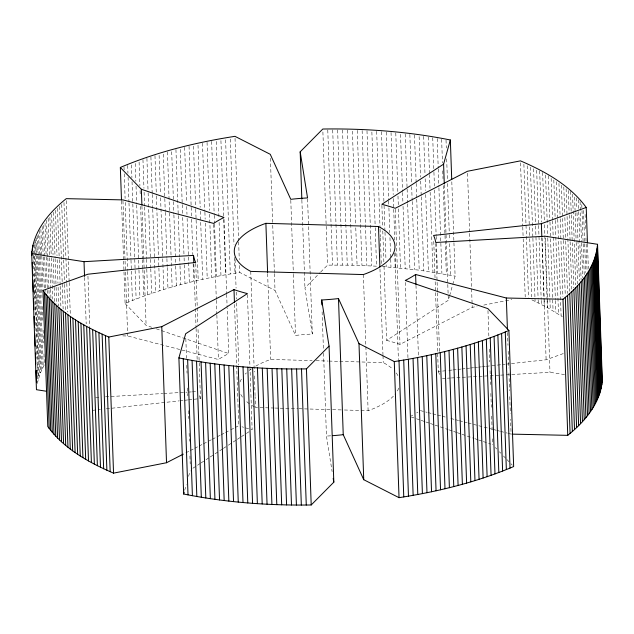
<?xml version="1.0" encoding="UTF-8"?>
<svg xmlns="http://www.w3.org/2000/svg" width="634" height="634" viewBox="0 0 634 634"><rect width="100%" height="100%" fill="white"/><g stroke="black" fill="none" stroke-linecap="round" stroke-linejoin="round"><path stroke-width="0.48" stroke-dasharray="3.17 2.38" d="M37.271 383.427L40.346 372.974L44.332 364.669L43.92 352.837M184.692 490.296L186.253 484.717M188.591 476.356L190.152 470.777M384.022 266.438L386.597 340.403L448.341 300.254L449.379 296.538M449.641 295.603L452.502 285.379M452.763 284.452L455.101 276.083L451.765 180.421M274.427 273.634L275.013 290.404L295.515 335.418A121.363 51.291 -2 0 1 312.3 334.023L304.938 287.907L320.012 272.723M320.693 272.034L327.548 265.123L352.179 265.178L378.482 266.264M192.887 468.241L200.296 463.422M201.113 462.883L205.234 460.213M206.058 459.674L209.347 457.534M210.171 456.995L214.284 454.316M215.108 453.786L222.518 448.967M223.342 448.428L227.455 445.757M228.28 445.219L232.393 442.54M233.217 442.009L236.514 439.861M237.338 439.33L240.627 437.191M241.451 436.652L245.564 433.973M246.388 433.442L250.509 430.763M185.905 452.795L189.431 450.996M190.311 450.544L193.83 448.737M194.709 448.286L198.236 446.479M199.116 446.027L202.642 444.22M203.522 443.768L211.447 439.703M212.327 439.251L220.26 435.186M221.139 434.734L224.658 432.927M225.538 432.475L229.944 430.217M230.824 429.765L234.35 427.958M235.23 427.506L238.756 425.707L234.485 303.409M386.597 340.403A121.363 51.291 -2 0 1 399.999 344.397L472.227 307.363L477.045 306.42M123.995 271.986L125.096 303.543C161.67 288.018 200.534 278.5 239.723 272.438L275.013 290.404M505.932 364.162L546.12 359.779L563.515 353.495M483.79 305.097L511.725 299.605M435.558 292.646L438.308 371.54L448.111 370.478M449.094 370.367L452.034 370.05M453.009 369.939L456.932 369.511M457.914 369.408L460.855 369.083M461.829 368.98L465.752 368.552M466.735 368.441L469.675 368.124M470.65 368.013L473.59 367.696M474.573 367.585L477.513 367.268M478.496 367.157L481.436 366.84M482.411 366.729L485.351 366.412M486.333 366.301L504.957 364.273M92.635 410.317L100.473 409.461M106.353 408.819L178.883 400.91M179.858 400.799L183.781 400.371M184.763 400.268L187.704 399.943M188.678 399.84L200.447 398.556L197.998 328.531M95.679 397.375L99.625 397.153M105.545 396.813L162.764 393.548M163.754 393.492L187.426 392.137M188.417 392.081L191.373 391.915M192.364 391.852L196.31 391.63M442.445 378.466L446.391 378.244M447.382 378.189L450.338 378.022M451.329 377.959L499.663 375.201M500.654 375.146L549.979 372.324L564.514 374.567M122.79 335.885L127.672 335.988L218.405 359.51A121.363 51.291 -2 0 1 228.739 353.542L227.154 308.179M255.771 366.111A80.383 33.967 -2 0 1 270.639 359.43L312.126 360.595M316.081 360.706L327.929 361.039M328.919 361.071L338.794 361.348M339.784 361.372L383.245 362.6A80.383 33.967 -2 0 1 393.056 369.392M274.276 408.027L255.51 407.496L255.13 396.654M275.259 408.058L279.214 408.169M280.204 408.193L297.98 408.692M298.971 408.724L331.566 409.643M332.549 409.667L343.422 409.976M344.405 410L368.116 410.674A80.383 33.967 -2 0 0 395.529 393.698M382.342 266.51L419.217 270.147L455.101 276.083M420.35 410.594L427.031 412.322M427.99 412.576L431.809 413.566M432.76 413.812L436.588 414.802M437.539 415.048L441.359 416.039M442.318 416.284L445.179 417.029M450.909 418.511L454.729 419.502M455.688 419.748L458.548 420.493M459.507 420.738L463.327 421.729M464.278 421.982L467.147 422.719M468.098 422.973L488.156 428.164M489.115 428.418L491.976 429.155M492.935 429.408L495.796 430.145M496.755 430.399L499.616 431.136M500.575 431.382L507.255 433.117M508.214 433.363L511.075 434.108L510.56 419.312M125.096 303.543L146.105 325.361L151.677 327.255M156.321 328.84L228.739 353.542M410.935 416.871L415.579 418.456M416.506 418.773L420.223 420.041M421.15 420.358L424.867 421.626M425.794 421.943L429.511 423.211M430.438 423.528L434.147 424.788M435.082 425.105L448.079 429.543M449.007 429.86L452.724 431.128M453.651 431.445L456.432 432.388M457.36 432.705L461.076 433.973M462.004 434.29L474.074 438.411M475.001 438.728L477.79 439.679M478.718 439.988L482.434 441.256M483.362 441.573L490.787 444.109M531.871 299.858L547.356 307.545L562.374 316.691M495.36 447.556L496.715 448.967M499.426 451.78L500.781 453.183M503.491 456.004L506.201 458.818M506.875 459.515L510.267 463.034M510.941 463.739L512.296 465.15M323.562 353.233L326.455 436.073L332.129 471.625M587.496 243.955L588.36 268.61M585.103 214.379L585.658 230.158M585.927 238.051L586.101 242.981M586.133 243.971L587.068 270.599M583.518 210.464L585.689 272.596M581.79 204.584L581.957 209.513M581.996 210.504L584.231 274.609M580.078 201.683L581.489 242.117M581.521 243.099L582.725 277.621M578.319 199.781L578.699 210.631M578.731 211.613L581.109 279.665M576.48 197.895L576.861 208.737M576.995 212.683L579.373 280.735M574.594 197.008L575.109 211.804M575.149 212.786L576.148 241.388M576.179 242.37L577.629 283.794M572.565 194.17L575.735 284.904M570.457 191.341L571.25 214.03M571.282 215.013L573.833 287.994M568.333 190.509L569.166 214.181M569.197 215.164L570.093 240.809M570.125 241.792L571.781 289.136M566.107 188.71L569.689 291.275M563.8 186.927L564.728 213.555M564.862 217.502L565.655 240.183M565.694 241.174L567.517 293.439M561.415 185.168L563.309 239.406M563.341 240.397L565.235 294.636M558.958 183.424L560.163 217.945M560.194 218.928L562.913 296.839M556.422 181.704L557.698 218.191M557.73 219.182L561.106 315.827M553.815 180.001L555.194 219.451M555.226 220.434L558.499 314.131M551.136 178.32L552.586 219.744M552.618 220.735L555.376 299.628M555.408 300.619L555.82 312.451M548.355 175.681L549.94 221.044M549.971 222.035L550.518 237.813M550.558 238.796L553.07 310.795M545.565 175.032L547.736 237.164M547.768 238.154L550.249 309.162M545.295 238.202L549.979 372.324M542.633 172.432L544.321 220.759M544.463 224.705L547.079 299.66M547.11 300.643L547.356 307.545M539.677 170.847L541.468 222.13M542.015 237.908L544.392 305.96M541.848 237.488L544.02 299.62M544.051 300.603L546.12 359.779M536.681 170.269L538.575 224.515M538.607 225.498L541.19 299.47M541.222 300.453L541.365 304.399M533.582 168.731L535.54 224.943M535.579 225.934L538.123 298.915M538.163 299.898L538.266 302.862M530.412 167.218L532.861 237.243M532.893 238.226L535.096 301.348M527.187 165.728L529.287 225.886M529.319 226.877L529.699 237.726M529.731 238.709L531.768 296.902M523.89 164.269L528.534 297.409M520.53 162.835L522.733 225.95M522.765 226.94L523.145 237.782M523.177 238.772L525.214 296.958M507.533 332.525L507.977 345.348M508.183 351.268L508.769 368.029M508.944 372.958L509.562 390.71M509.768 396.63L510.354 413.4M487.958 310.612L488.893 337.24M489.305 349.08L489.749 361.903M490.066 370.779L490.542 384.584M490.859 393.46L491.334 407.266M491.643 416.142L492.127 429.947M492.436 438.823L492.65 444.743M467.543 173.24L469.612 232.416M469.643 233.399L472.227 307.363M446.027 140.106L446.304 147.999M446.685 158.849L447.406 179.557M447.541 183.503L449.3 233.803M449.332 234.786L449.506 239.715M449.649 243.662L450.75 275.219M444.307 184.866L447.755 283.485M447.786 284.476L448.341 300.254M441.636 139.282L442.461 162.954M442.738 170.839L443.007 178.733M443.253 185.635L446.352 274.395M437.198 138.489L438.229 168.073M438.268 169.064L438.886 186.816M438.918 187.799L441.914 273.603M432.729 137.729L433.902 171.259M433.933 172.242L434.417 186.055M434.552 189.994L436.137 235.365M436.168 236.347L436.271 239.311M436.414 243.258L437.444 272.842M435.756 243.472L437.444 291.791M437.476 292.781L439.544 351.957M433.767 241.364L435.035 277.851M435.178 281.797L435.518 291.656M428.219 136.999L429.495 173.494M429.527 174.477L430.011 188.282M430.145 192.229L432.935 272.113M423.678 136.31L425.018 174.77M425.16 178.717L425.572 190.557M425.707 194.495L428.394 271.423M419.137 136.643L420.548 177.076M420.691 181.023L421.206 195.811M421.238 196.802L423.821 270.766M414.493 135.034L416.15 182.37M416.181 183.353L416.696 198.149M416.736 199.139L419.217 270.147M415.975 285.34L418.416 355.365M409.857 134.448L411.545 182.766M411.68 186.713L412.163 200.518M412.203 201.509L414.581 269.561M405.189 133.893L407.083 188.132M407.123 189.122L407.607 202.928M407.638 203.918L409.913 269.006M400.529 134.36L402.527 191.563M402.566 192.546L402.907 202.412M403.05 206.359L405.213 268.491M405.324 282.431L407.979 358.368M395.774 132.894L397.843 192.07M397.986 196.017L398.295 204.893M398.429 208.832L400.498 268.008M395.283 209.283L399.999 344.397M391.035 132.451L393.199 194.583M393.342 198.529L393.682 208.388M393.722 209.378L394.784 239.945M395.236 252.768L395.751 267.564M394.681 253.172L398.406 359.684M386.264 132.038L388.642 200.09M388.674 201.073L388.88 206.993M388.919 207.976L389.775 232.638M389.95 237.568L390.671 258.276M390.71 259.266L390.98 267.152M381.478 131.666L383.919 201.691M384.061 205.63L384.957 231.275M384.989 232.258L385.955 259.877M386.122 264.806L386.193 266.779M381.882 205.297L382.643 226.988M382.777 230.934L383.879 262.492M376.667 131.325L380.043 227.978M380.075 228.961L380.352 236.854M380.384 237.837L381.145 259.536M381.177 260.526L381.28 263.482M379.972 268.911L382.968 354.707M383.007 355.698L383.245 362.6M371.873 132.015L375.177 226.695M375.209 227.677L376.556 266.137M366.991 130.762L371.706 265.876M362.125 130.533L366.84 265.646M363.361 274.57L365.842 345.578M365.873 346.568L368.116 410.674M357.251 130.342L361.966 265.456M352.393 131.167L355.634 223.873M355.769 227.82L357.077 265.297M347.456 130.065L352.179 265.178M342.542 129.978L347.266 265.091M337.629 129.938L342.344 265.044M332.699 129.922L337.415 265.036M327.77 129.954L332.485 265.067M322.896 131.983L327.548 265.123M322.12 311.809L323.427 349.286M307.577 198.91L312.3 334.023M301.871 200.138L304.938 287.907M290.792 200.304L293.344 273.286M293.376 274.276L295.515 335.418M270.401 158.246L272.707 224.325M272.739 225.308L274.395 272.652M267.643 273.626L270.639 359.43M250.755 271.4L254.266 371.992M254.4 375.938L255.09 395.664M247.434 294.58L252.15 429.694A121.363 51.291 -2 0 1 250.398 429.242M235.04 138.307L238.622 240.872M238.653 241.863L239.272 259.615M239.478 265.535L239.723 272.438M235.079 259.528L236.078 288.129M236.22 292.068L236.458 298.979M236.593 302.917L238.764 365.049M230.308 139.052L233.994 244.573M234.437 257.396L234.992 273.175M225.609 139.829L230.293 273.951M224.056 219.412L226.639 293.383M226.679 294.366L227.123 307.189M220.933 140.637L223.651 218.548M223.683 219.53L225.617 274.76M216.281 141.477L218.904 216.432M219.11 222.344L220.965 275.6M211.637 141.366L214.181 214.347M214.213 215.33L214.49 223.223M214.53 224.206L216.352 276.479M213.682 224.396L216.305 299.343M216.337 300.334L216.82 314.139M216.852 315.13L218.405 359.51M207.049 142.278L209.426 210.322M209.561 214.268L211.764 277.391M202.5 143.221L204.869 211.265M204.909 212.255L205.147 219.158M205.289 223.105L207.215 278.334M198.014 145.178L200.185 207.31M200.32 211.257L202.698 279.309M193.528 146.185L195.7 208.317M195.732 209.307L196.08 219.166M196.112 220.149L198.212 280.315M195.724 263.443L197.863 324.592M193.838 264.291L196.041 327.413M196.072 328.396L197.174 359.961M189.051 146.24L191.563 218.231M191.595 219.221L192.839 254.725M193.148 263.601L193.766 281.353M184.645 147.31L186.57 202.539M186.705 206.478L186.982 214.371M187.117 218.318L189.36 282.423M180.31 149.394L182.204 203.641M182.235 204.623L182.544 213.499M182.687 217.446L183.955 253.933M184.098 257.879L184.304 263.799M184.335 264.782L184.993 283.525M185.833 338.675L186.523 358.4M186.761 365.303L187.038 373.196M187.553 387.992L187.83 395.878M188.346 410.674L188.623 418.559M189.138 433.355L189.415 441.248M189.931 456.036L190.208 463.929M175.943 149.545L178.217 214.633M178.257 215.615L179.699 257.039M179.731 258.022L179.977 264.933M180.008 265.915L180.666 284.65M171.695 151.692L173.867 213.824M173.898 214.807L175.658 265.107M175.689 266.09L176.379 285.815M167.424 151.898L172.139 287.012M163.255 154.11L164.777 197.499M164.808 198.49L165.252 211.304M165.292 212.295L166.877 257.658M166.908 258.648L167.186 266.534M167.218 267.524L167.939 288.232M159.11 155.362L160.45 193.822M160.592 197.768L163.794 289.484M154.973 155.655L156.352 195.106M156.384 196.088L158.865 267.096M158.896 268.087L159.689 290.768M150.916 156.963L152.192 193.457M152.223 194.44L152.707 208.245M152.739 209.236L154.466 258.545M154.498 259.536L155.631 292.076M146.914 158.302L148.087 191.833M148.118 192.823L150.733 267.778M150.773 268.761L151.629 293.415M142.959 159.673L143.958 188.266M144.092 192.213L144.576 206.018M144.615 207.009L146.406 258.292M146.438 259.282L146.747 268.158M146.779 269.141L147.674 294.786M141.937 206.026L143.767 258.292M143.799 259.282L146.105 325.361M139.092 162.05L139.916 185.722M140.09 190.652L140.265 195.581M140.645 206.43L142.468 258.704M142.499 259.686L142.808 268.562M142.848 269.545L143.775 296.173M135.248 163.469L135.866 181.221M136.041 186.15L136.659 203.902M136.69 204.893L138.584 259.132M138.624 260.122L138.933 268.998M138.965 269.981L139.932 297.6M131.452 164.919L131.904 177.742M132.038 181.681L135.105 269.458M135.137 270.449L136.136 299.042M127.68 165.403L127.957 173.296M128.092 177.243L128.956 201.897M128.987 202.88L130.953 259.1M130.984 260.083L132.403 300.516M124.002 166.908L124.105 169.864M124.24 173.811L125.104 198.466M125.239 202.412L127.616 270.456M127.648 271.447L128.718 302.022M122.956 200.875L125.025 260.051M125.056 261.042L127.672 335.988M121.514 200.978L123.582 260.154M123.614 261.137L123.963 270.995M87.952 276.194L89.703 326.494M84.576 277.454L86.192 323.808M66.316 200.629L69.138 281.496M69.177 282.487L70.311 315.027M63.986 202.539L66.776 282.423M66.808 283.406L67.806 312.007M61.728 204.465L64.486 283.358M64.517 284.349L65.453 310.977M59.556 206.399L63.138 308.964M57.456 208.348L59.208 258.648M59.247 259.639L60.143 285.276M60.175 286.267L60.935 307.958M55.435 210.314L57.012 255.684M57.155 259.631L57.979 283.295M58.114 287.242L58.772 305.984M53.486 212.295L55.071 257.658M55.11 258.648L56.069 286.259M56.109 287.25L56.695 304.011M51.623 214.284L53.042 254.717M53.177 258.664L54.144 286.275M54.175 287.265L54.722 303.044M49.88 217.272L51.259 256.715M51.291 257.705L52.733 299.129M48.144 218.294L49.484 256.754M49.515 257.745L50.585 288.312M50.625 289.302L50.934 298.178M46.52 220.315L47.796 256.802M47.827 257.792L48.929 289.35M48.969 290.332L49.175 296.252M45.014 223.327L46.155 255.874M46.187 256.865L47.32 289.405M47.36 290.396L47.463 293.352M43.556 225.371L44.626 255.938M44.657 256.928L45.87 291.442M42.153 226.425L43.183 256.017M43.215 257L44.317 288.565M40.893 229.468L41.789 255.114M41.82 256.096L42.993 289.627M39.649 230.546L40.513 255.201M40.544 256.184L41.995 297.608M42.304 306.484L42.787 320.289M43.128 330.156L43.58 342.97M38.595 234.58L39.316 255.296M39.356 256.279L43.207 366.737M37.517 235.674L38.206 255.391M38.246 256.382L42.169 368.814M36.566 237.75L37.152 254.511M37.184 255.502L41.218 370.89M35.694 239.826L36.209 254.622M36.249 255.613L40.346 372.974M34.91 241.919L39.554 375.059M34.244 244.993L38.856 377.143M33.761 251.024L38.238 379.235M33.301 255.09L33.784 268.903M33.959 273.833L35.401 315.249M35.647 322.159L36.162 336.947M36.471 345.823L36.923 358.646M37.129 364.566L37.715 381.327M33.444 273.951L33.515 275.925M34.062 291.703L34.276 297.623M417.941 412.132A121.363 51.291 -2 0 1 416.689 412.892M412.766 415.119A121.363 51.291 -2 0 1 411.403 415.841M330.679 435.82A121.363 51.291 -2 0 1 326.455 436.073M248.671 428.774A121.363 51.291 -2 0 1 245.271 427.799M243.607 427.3A121.363 51.291 -2 0 1 241.966 426.777M200.447 398.556A121.363 51.291 -2 0 1 198.814 394.182M438.308 371.54A121.363 51.291 -2 0 1 439.941 375.922M398.723 388.095A80.383 33.967 -2 0 1 396.123 392.906M254.543 406.98A80.383 33.967 -2 0 1 250.097 404.246M249.289 403.676A80.383 33.967 -2 0 1 245.691 400.712M242.505 397.138A80.383 33.967 -2 0 1 240.27 393.254M240.024 382.001A80.383 33.967 -2 0 1 242.632 377.19M245.231 374.084A80.383 33.967 -2 0 1 246.436 372.895M249.162 370.549A80.383 33.967 -2 0 1 251.476 368.829M396.25 372.966A80.383 33.967 -2 0 1 398.485 376.85"/><path stroke-width="0.95" d="M46.139 391.202L36.455 389.704L31.7 253.608C33.388 230.927 49.214 212.327 66.245 198.656L122.925 199.892L213.65 223.406A121.363 51.291 -2 0 1 223.992 217.446L141.35 189.257L120.341 167.447C156.915 151.922 195.787 142.404 234.968 136.334L270.258 154.3L290.76 199.322A121.363 51.291 -2 0 1 307.545 197.927L300.183 151.811L322.793 129.027C365.525 128.377 408.415 131.563 450.346 139.987L451.725 179.43M321.874 304.906L321.7 299.977A121.363 51.291 -2 0 0 338.485 298.582L343.24 434.678L363.742 479.7L399.032 497.666C438.213 491.596 477.085 482.078 513.659 466.553L508.904 330.457L487.895 308.639L405.261 280.458A121.363 51.291 -2 0 0 415.595 274.49L506.328 298.012L563 299.248C580.031 285.577 595.865 266.977 597.545 244.296L545.224 236.228L435.724 242.481A121.363 51.291 -2 0 0 433.553 235.444L541.365 223.683L586.228 207.461C570.045 185.287 545.208 171.473 520.459 160.862L467.472 171.267L395.244 208.293A121.363 51.291 -2 0 0 381.85 204.306L443.586 164.151L450.346 139.987M512.058 434.131L567.755 435.344C584.786 421.673 600.612 403.073 602.3 380.392L597.545 244.296M321.7 299.977L329.062 346.093L333.817 482.189L311.207 504.973C268.475 505.623 225.585 502.437 183.654 494.013L178.899 357.917L185.659 333.746L247.403 293.597A121.363 51.291 -2 0 1 234.001 289.603L161.773 326.637L108.786 337.042C84.045 326.423 59.2 312.61 43.025 290.435L87.88 274.221L195.692 262.46A121.363 51.291 -2 0 1 193.528 255.415L84.021 261.676L31.7 253.608M183.654 494.013L184.169 492.158M178.899 357.917C220.83 366.341 263.72 369.527 306.452 368.877L329.062 346.093M43.025 290.435L47.772 426.539C63.955 448.714 88.792 462.527 113.541 473.138L166.528 462.733L183.266 454.15M338.485 298.582L358.987 343.596L394.277 361.562C433.466 355.5 472.33 345.982 508.904 330.457M378.49 226.504A80.383 33.967 -2 0 1 363.361 274.57L250.755 271.4A80.383 33.967 -2 0 1 265.884 223.327L378.49 226.504L379.909 266.938M333.199 478.345L333.817 482.189M597.363 246.388L602.118 382.484M597.093 248.48L601.84 384.584M596.729 250.573L601.484 386.677M596.285 252.673L601.04 388.769M595.762 254.765L600.509 390.861M595.144 256.857L599.899 392.953M594.446 258.941L599.193 395.045M593.654 261.026L598.409 397.13M592.782 263.11L597.537 399.214M591.831 265.186L596.586 401.29M590.793 267.263L595.54 403.359M589.668 269.331L594.415 405.427M586.228 207.461L587.464 242.965M588.455 271.392L593.21 407.488M587.163 273.444L591.918 409.54M585.792 275.489L590.547 411.593M584.334 277.526L589.089 413.63M582.797 279.562L587.552 415.658M581.172 281.583L585.927 417.679M579.476 283.588L584.223 419.692M577.693 285.593L582.44 421.689M575.831 287.582L580.578 423.678M573.881 289.556L578.636 425.66M571.86 291.521L576.615 427.617M569.76 293.471L574.515 429.575M567.589 295.412L572.336 431.508M565.33 297.338L570.085 433.434M563 299.248L567.755 435.344M541.365 223.683L541.816 236.498M506.328 298.012L507.43 329.569M505.282 331.978L510.029 468.082M501.597 333.484L506.352 469.58M497.864 334.958L502.619 471.054M494.068 336.4L498.823 472.504M490.225 337.827L494.98 473.923M486.326 339.214L491.073 475.318M482.371 340.585L487.118 476.681M478.369 341.924L483.116 478.02M474.311 343.232L479.066 479.336M470.206 344.516L474.961 480.612M466.061 345.768L470.808 481.864M461.861 346.988L466.616 483.092M457.621 348.185L462.376 484.281M453.334 349.35L458.089 485.446M443.586 164.151L444.276 183.876M449.007 350.475L453.762 486.579M444.64 351.577L449.395 487.681M440.234 352.647L444.989 488.751M435.788 353.685L440.543 489.789M431.302 354.691L436.057 490.795M426.785 355.666L431.54 491.77M422.236 356.609L426.983 492.713M415.595 274.49L415.944 284.357M417.647 357.521L422.402 493.617M413.035 358.4L417.782 494.496M408.383 359.24L413.138 495.336M403.707 360.049L408.462 496.145M399.008 360.825L403.763 496.921M394.277 361.562L399.032 497.666M358.987 343.596L363.742 479.7M300.183 151.811L301.839 199.147M306.452 368.877L311.207 504.973M301.515 368.933L306.27 505.036M296.585 368.964L301.332 505.06M291.656 368.956L296.411 505.052M286.734 368.909L291.489 505.005M281.821 368.822L286.576 504.926M276.923 368.703L281.678 504.799M272.034 368.544L276.789 504.648M265.884 223.327L267.611 272.636M267.16 368.354L271.907 504.45M262.294 368.124L267.049 504.228M257.444 367.863L262.199 503.959M252.617 367.562L257.372 503.658M247.807 367.221L252.562 503.317M243.02 366.848L247.767 502.944M238.249 366.436L243.004 502.54M234.001 289.603L234.445 302.426M233.502 365.992L238.257 502.088M228.787 365.509L233.534 501.613M224.087 364.994L228.842 501.098M219.419 364.439L224.174 500.543M214.783 363.853L219.538 499.957M210.179 363.234L214.934 499.33M205.606 362.577L210.353 498.673M201.065 361.887L205.812 497.983M193.528 255.415L193.766 262.317M196.556 361.158L201.311 497.262M192.086 360.397L196.833 496.501M187.648 359.605L192.403 495.701M183.25 358.781L188.005 494.877M161.773 326.637L166.528 462.733M141.35 189.257L141.905 205.036M120.341 167.447L121.482 199.987M108.786 337.042L113.541 473.138M105.426 335.608L110.181 471.704M102.129 334.142L106.884 470.246M98.904 332.652L103.651 468.756M95.734 331.138L100.489 467.242M92.635 329.601L97.39 465.705M89.608 328.04L94.363 464.136M86.644 326.455L91.399 462.551M84.021 261.676L84.536 276.464M83.751 324.838L88.506 460.942M80.93 323.205L85.685 459.309M78.18 321.549L82.935 457.645M75.501 319.869L80.249 455.973M72.894 318.173L77.649 454.269M70.358 316.445L75.113 452.549M67.901 314.71L72.656 450.806M65.516 312.942L70.271 449.046M63.21 311.159L67.965 447.263M60.983 309.36L65.73 445.464M58.827 307.545L63.582 443.641M56.751 305.707L61.506 441.803M54.754 303.852L59.509 439.948M52.836 301.982L57.591 438.078M50.997 300.096L55.752 436.192M49.238 298.194L53.993 434.29M47.566 296.276L52.313 432.372M45.965 294.342L50.72 430.438M44.451 292.393L49.206 428.497M32.96 245.231L33.031 247.205M32.516 247.323L32.619 250.279M34.498 316.485L34.569 318.458M36.392 370.724L36.463 372.697M31.882 251.516L32.025 255.454M32.263 262.365L32.643 273.206M32.881 280.117L33.301 291.949M33.539 298.852L33.919 309.701M34.157 316.604L34.537 327.453M34.815 335.346L35.195 346.188M35.433 353.098L35.813 363.94M36.051 370.85L36.463 382.682M343.24 434.678A121.363 51.291 -2 0 1 332.787 435.669"/></g></svg>
